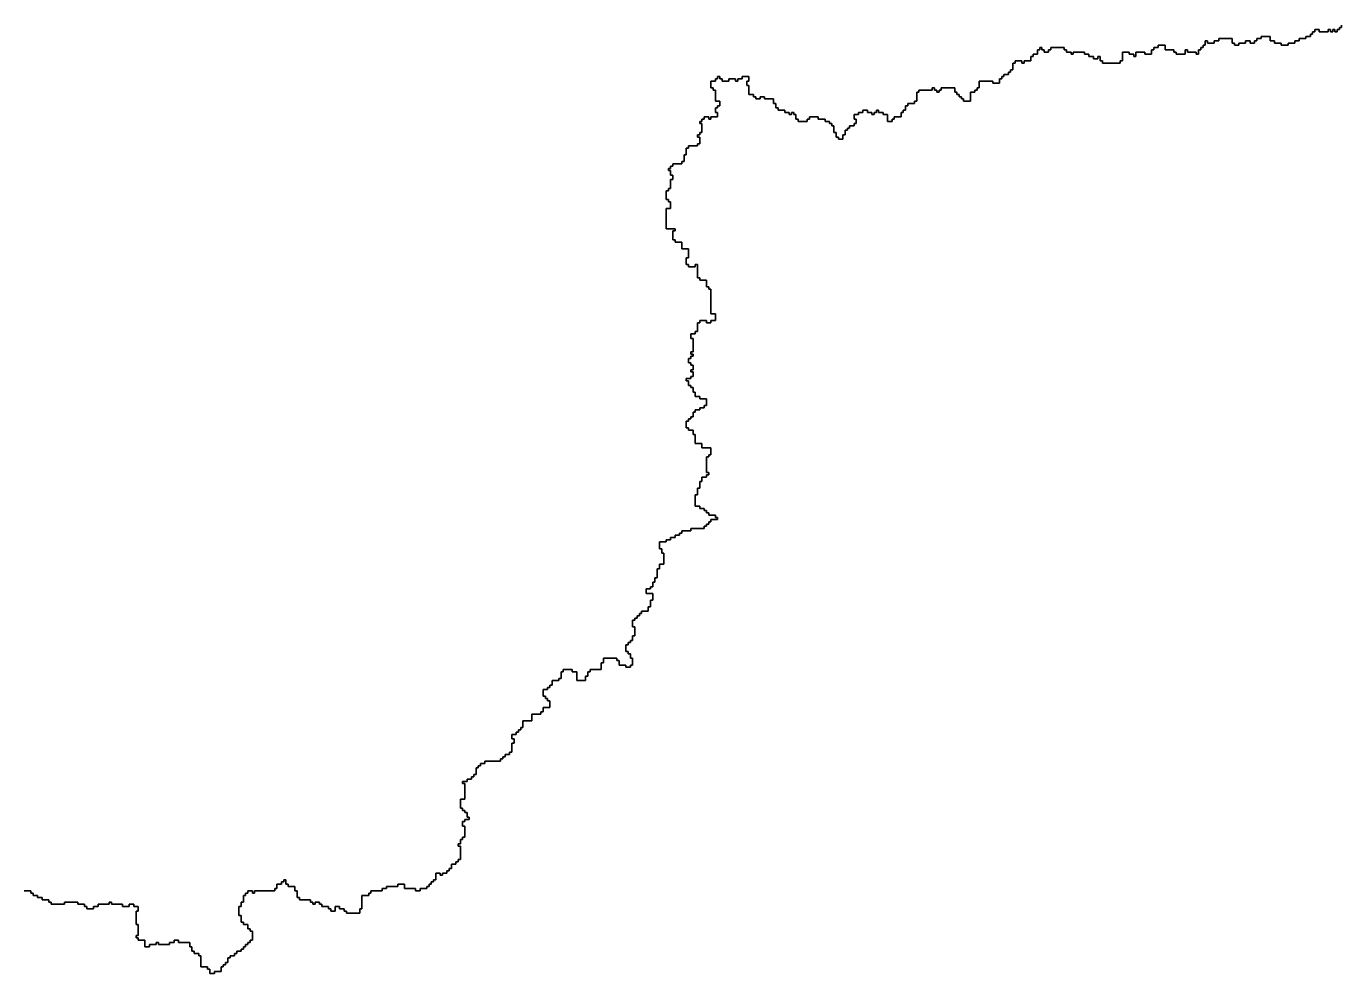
# Model space of a CAD drawing. Header units: inches. Extents: x -98695 to 376223, y 1122520 to 1501782.
# Drawn here: x 157826 to 175965, y 1272374 to 1285437 of the extents above; entities that cross this region are included whole.
import ezdxf

# ---------------------------------------------------------------- set-up
doc = ezdxf.new("R2010")
doc.units = ezdxf.units.IN
doc.header["$MEASUREMENT"] = 0
doc.layers.add('subs1', color=7, linetype='Continuous', true_color=0xc8dcf7)

msp = doc.modelspace()

# ---------------------------------------------------------------- linework, layer by layer
at = {"layer": 'subs1'}
msp.add_lwpolyline([(175965, 1285453), (175965, 1285422), (175935, 1285422), (175935, 1285391), (175904, 1285391), (175904, 1285360), (175873, 1285360), (175873, 1285391), (175842, 1285391), (175842, 1285360), (175811, 1285360), (175811, 1285391), (175780, 1285391), (175780, 1285360), (175657, 1285360), (175657, 1285391), (175595, 1285391), (175595, 1285360), (175564, 1285360), (175564, 1285329), (175534, 1285329), (175534, 1285298), (175472, 1285298), (175472, 1285268), (175379, 1285268), (175379, 1285237), (175318, 1285237), (175318, 1285206), (175225, 1285206), (175225, 1285175), (175133, 1285175), (175133, 1285206), (175040, 1285206), (175040, 1285237), (174978, 1285237), (174978, 1285298), (174855, 1285298), (174855, 1285268), (174793, 1285268), (174793, 1285237), (174762, 1285237), (174762, 1285206), (174701, 1285206), (174701, 1285237), (174639, 1285237), (174639, 1285206), (174546, 1285206), (174546, 1285175), (174485, 1285175), (174485, 1285206), (174454, 1285206), (174454, 1285268), (174269, 1285268), (174269, 1285237), (174207, 1285237), (174207, 1285206), (174115, 1285206), (174115, 1285237), (174084, 1285237), (174084, 1285175), (174053, 1285175), (174053, 1285144), (174022, 1285144), (174022, 1285113), (173991, 1285113), (173991, 1285052), (173960, 1285052), (173960, 1285082), (173837, 1285082), (173837, 1285113), (173806, 1285113), (173806, 1285052), (173683, 1285052), (173683, 1285082), (173652, 1285082), (173652, 1285113), (173529, 1285113), (173529, 1285175), (173436, 1285175), (173436, 1285144), (173374, 1285144), (173374, 1285113), (173343, 1285113), (173343, 1285052), (173251, 1285052), (173251, 1285082), (173128, 1285082), (173128, 1285021), (173097, 1285021), (173097, 1285052), (173035, 1285052), (173035, 1285082), (172942, 1285082), (172942, 1284959), (172912, 1284959), (172912, 1284928), (172665, 1284928), (172665, 1284959), (172634, 1284959), (172634, 1285021), (172603, 1285021), (172603, 1284990), (172541, 1284990), (172541, 1285021), (172480, 1285021), (172480, 1285052), (172418, 1285052), (172418, 1285082), (172264, 1285082), (172264, 1285052), (172233, 1285052), (172233, 1285082), (172171, 1285082), (172171, 1285113), (172140, 1285113), (172140, 1285144), (171955, 1285144), (171955, 1285113), (171924, 1285113), (171924, 1285082), (171863, 1285082), (171863, 1285113), (171832, 1285113), (171832, 1285144), (171801, 1285144), (171801, 1285113), (171770, 1285113), (171770, 1285052), (171709, 1285052), (171709, 1285021), (171678, 1285021), (171678, 1284959), (171585, 1284959), (171585, 1284928), (171554, 1284928), (171554, 1284959), (171462, 1284959), (171462, 1284928), (171431, 1284928), (171431, 1284836), (171400, 1284836), (171400, 1284805), (171369, 1284805), (171369, 1284774), (171308, 1284774), (171308, 1284743), (171277, 1284743), (171277, 1284712), (171246, 1284712), (171246, 1284651), (171153, 1284651), (171153, 1284681), (170968, 1284681), (170968, 1284589), (170937, 1284589), (170937, 1284558), (170907, 1284558), (170907, 1284527), (170845, 1284527), (170845, 1284404), (170752, 1284404), (170752, 1284435), (170721, 1284435), (170721, 1284466), (170691, 1284466), (170691, 1284496), (170660, 1284496), (170660, 1284527), (170629, 1284527), (170629, 1284589), (170444, 1284589), (170444, 1284558), (170413, 1284558), (170413, 1284527), (170382, 1284527), (170382, 1284558), (170351, 1284558), (170351, 1284589), (170320, 1284589), (170320, 1284558), (170135, 1284558), (170135, 1284527), (170105, 1284527), (170105, 1284404), (170074, 1284404), (170074, 1284373), (169981, 1284373), (169981, 1284342), (169950, 1284342), (169950, 1284280), (169919, 1284280), (169919, 1284250), (169889, 1284250), (169889, 1284188), (169796, 1284188), (169796, 1284157), (169765, 1284157), (169765, 1284126), (169704, 1284126), (169704, 1284219), (169642, 1284219), (169642, 1284250), (169580, 1284250), (169580, 1284280), (169549, 1284280), (169549, 1284250), (169518, 1284250), (169518, 1284219), (169488, 1284219), (169488, 1284250), (169426, 1284250), (169426, 1284280), (169364, 1284280), (169364, 1284250), (169302, 1284250), (169302, 1284219), (169241, 1284219), (169241, 1284157), (169272, 1284157), (169272, 1284095), (169241, 1284095), (169241, 1284065), (169179, 1284065), (169179, 1284034), (169148, 1284034), (169148, 1284003), (169117, 1284003), (169117, 1283941), (169087, 1283941), (169087, 1283879), (169025, 1283879), (169025, 1283910), (168994, 1283910), (168994, 1283972), (168963, 1283972), (168963, 1284065), (168932, 1284065), (168932, 1284095), (168901, 1284095), (168901, 1284126), (168840, 1284126), (168840, 1284157), (168747, 1284157), (168747, 1284188), (168624, 1284188), (168624, 1284157), (168593, 1284157), (168593, 1284126), (168470, 1284126), (168470, 1284157), (168439, 1284157), (168439, 1284219), (168408, 1284219), (168408, 1284250), (168377, 1284250), (168377, 1284219), (168346, 1284219), (168346, 1284250), (168285, 1284250), (168285, 1284280), (168192, 1284280), (168192, 1284311), (168161, 1284311), (168161, 1284373), (168130, 1284373), (168130, 1284435), (168007, 1284435), (168007, 1284466), (167945, 1284466), (167945, 1284435), (167884, 1284435), (167884, 1284466), (167853, 1284466), (167853, 1284496), (167791, 1284496), (167791, 1284620), (167760, 1284620), (167760, 1284681), (167791, 1284681), (167791, 1284743), (167698, 1284743), (167698, 1284712), (167637, 1284712), (167637, 1284681), (167606, 1284681), (167606, 1284712), (167513, 1284712), (167513, 1284681), (167421, 1284681), (167421, 1284712), (167390, 1284712), (167390, 1284743), (167359, 1284743), (167359, 1284712), (167328, 1284712), (167328, 1284681), (167267, 1284681), (167267, 1284589), (167297, 1284589), (167297, 1284558), (167328, 1284558), (167328, 1284404), (167390, 1284404), (167390, 1284342), (167359, 1284342), (167359, 1284311), (167328, 1284311), (167328, 1284250), (167359, 1284250), (167359, 1284188), (167267, 1284188), (167267, 1284157), (167236, 1284157), (167236, 1284188), (167174, 1284188), (167174, 1284157), (167143, 1284157), (167143, 1284126), (167112, 1284126), (167112, 1284095), (167143, 1284095), (167143, 1283972), (167112, 1283972), (167112, 1283941), (167082, 1283941), (167082, 1283910), (167112, 1283910), (167112, 1283818), (167082, 1283818), (167082, 1283787), (166958, 1283787), (166958, 1283756), (166927, 1283756), (166927, 1283664), (166896, 1283664), (166896, 1283571), (166866, 1283571), (166866, 1283540), (166742, 1283540), (166742, 1283509), (166711, 1283509), (166711, 1283478), (166681, 1283478), (166681, 1283448), (166711, 1283448), (166711, 1283386), (166742, 1283386), (166742, 1283324), (166711, 1283324), (166711, 1283201), (166681, 1283201), (166681, 1283170), (166650, 1283170), (166650, 1283047), (166681, 1283047), (166681, 1283016), (166711, 1283016), (166711, 1282923), (166650, 1282923), (166650, 1282646), (166773, 1282646), (166773, 1282615), (166742, 1282615), (166742, 1282491), (166773, 1282491), (166773, 1282461), (166866, 1282461), (166866, 1282368), (166958, 1282368), (166958, 1282245), (166927, 1282245), (166927, 1282152), (166958, 1282152), (166958, 1282121), (167051, 1282121), (167051, 1282152), (167082, 1282152), (167082, 1281967), (167112, 1281967), (167112, 1281936), (167205, 1281936), (167205, 1281844), (167236, 1281844), (167236, 1281813), (167267, 1281813), (167267, 1281473), (167328, 1281473), (167328, 1281381), (167267, 1281381), (167267, 1281350), (167205, 1281350), (167205, 1281381), (167112, 1281381), (167112, 1281350), (167082, 1281350), (167082, 1281227), (167051, 1281227), (167051, 1281196), (166989, 1281196), (166989, 1281134), (167020, 1281134), (167020, 1280949), (166989, 1280949), (166989, 1280918), (167020, 1280918), (167020, 1280887), (166989, 1280887), (166989, 1280856), (166958, 1280856), (166958, 1280795), (166989, 1280795), (166989, 1280764), (167020, 1280764), (167020, 1280702), (166989, 1280702), (166989, 1280671), (167020, 1280671), (167020, 1280610), (166989, 1280610), (166989, 1280579), (166927, 1280579), (166927, 1280548), (166958, 1280548), (166958, 1280486), (166989, 1280486), (166989, 1280455), (167020, 1280455), (167020, 1280394), (167051, 1280394), (167051, 1280332), (167112, 1280332), (167112, 1280301), (167205, 1280301), (167205, 1280209), (167174, 1280209), (167174, 1280178), (167112, 1280178), (167112, 1280147), (167051, 1280147), (167051, 1280116), (167020, 1280116), (167020, 1280054), (166989, 1280054), (166989, 1280024), (166958, 1280024), (166958, 1279993), (166927, 1279993), (166927, 1279900), (166958, 1279900), (166958, 1279869), (167020, 1279869), (167020, 1279808), (167051, 1279808), (167051, 1279684), (167143, 1279684), (167143, 1279623), (167267, 1279623), (167267, 1279530), (167236, 1279530), (167236, 1279499), (167205, 1279499), (167205, 1279283), (167236, 1279283), (167236, 1279252), (167205, 1279252), (167205, 1279222), (167143, 1279222), (167143, 1279160), (167112, 1279160), (167112, 1279067), (167082, 1279067), (167082, 1278975), (167051, 1278975), (167051, 1278821), (167112, 1278821), (167112, 1278790), (167174, 1278790), (167174, 1278759), (167205, 1278759), (167205, 1278728), (167236, 1278728), (167236, 1278697), (167328, 1278697), (167328, 1278666), (167359, 1278666), (167359, 1278635), (167267, 1278635), (167267, 1278605), (167236, 1278605), (167236, 1278574), (167205, 1278574), (167205, 1278543), (167174, 1278543), (167174, 1278512), (166989, 1278512), (166989, 1278481), (166866, 1278481), (166866, 1278450), (166835, 1278450), (166835, 1278420), (166773, 1278420), (166773, 1278389), (166711, 1278389), (166711, 1278358), (166650, 1278358), (166650, 1278327), (166557, 1278327), (166557, 1278234), (166588, 1278234), (166588, 1278173), (166619, 1278173), (166619, 1278019), (166557, 1278019), (166557, 1277957), (166526, 1277957), (166526, 1277833), (166495, 1277833), (166495, 1277772), (166465, 1277772), (166465, 1277710), (166434, 1277710), (166434, 1277679), (166372, 1277679), (166372, 1277618), (166465, 1277618), (166465, 1277525), (166434, 1277525), (166434, 1277432), (166403, 1277432), (166403, 1277371), (166310, 1277371), (166310, 1277340), (166280, 1277340), (166280, 1277309), (166249, 1277309), (166249, 1277278), (166218, 1277278), (166218, 1277247), (166187, 1277247), (166187, 1277155), (166218, 1277155), (166218, 1277031), (166187, 1277031), (166187, 1276970), (166156, 1276970), (166156, 1276939), (166125, 1276939), (166125, 1276908), (166094, 1276908), (166094, 1276816), (166125, 1276816), (166125, 1276785), (166156, 1276785), (166156, 1276723), (166187, 1276723), (166187, 1276630), (166156, 1276630), (166156, 1276600), (166094, 1276600), (166094, 1276630), (166002, 1276630), (166002, 1276692), (165971, 1276692), (165971, 1276723), (165786, 1276723), (165786, 1276661), (165755, 1276661), (165755, 1276569), (165601, 1276569), (165601, 1276538), (165570, 1276538), (165570, 1276476), (165539, 1276476), (165539, 1276415), (165416, 1276415), (165416, 1276538), (165354, 1276538), (165354, 1276569), (165231, 1276569), (165231, 1276538), (165200, 1276538), (165200, 1276445), (165169, 1276445), (165169, 1276415), (165076, 1276415), (165076, 1276353), (165046, 1276353), (165046, 1276322), (165015, 1276322), (165015, 1276291), (164953, 1276291), (164953, 1276199), (164984, 1276199), (164984, 1276168), (165015, 1276168), (165015, 1276137), (165046, 1276137), (165046, 1276044), (164953, 1276044), (164953, 1275983), (164922, 1275983), (164922, 1275952), (164799, 1275952), (164799, 1275859), (164675, 1275859), (164675, 1275767), (164645, 1275767), (164645, 1275736), (164614, 1275736), (164614, 1275705), (164583, 1275705), (164583, 1275674), (164521, 1275674), (164521, 1275613), (164552, 1275613), (164552, 1275551), (164521, 1275551), (164521, 1275427), (164490, 1275427), (164490, 1275397), (164429, 1275397), (164429, 1275366), (164398, 1275366), (164398, 1275335), (164367, 1275335), (164367, 1275304), (164151, 1275304), (164151, 1275273), (164089, 1275273), (164089, 1275242), (164059, 1275242), (164059, 1275212), (164028, 1275212), (164028, 1275119), (163997, 1275119), (163997, 1275088), (163966, 1275088), (163966, 1275057), (163904, 1275057), (163904, 1275026), (163843, 1275026), (163843, 1274996), (163873, 1274996), (163873, 1274780), (163812, 1274780), (163812, 1274656), (163843, 1274656), (163843, 1274625), (163873, 1274625), (163873, 1274595), (163904, 1274595), (163904, 1274533), (163935, 1274533), (163935, 1274502), (163873, 1274502), (163873, 1274471), (163843, 1274471), (163843, 1274409), (163873, 1274409), (163873, 1274255), (163843, 1274255), (163843, 1274224), (163812, 1274224), (163812, 1274163), (163781, 1274163), (163781, 1274132), (163812, 1274132), (163812, 1273947), (163781, 1273947), (163781, 1273916), (163750, 1273916), (163750, 1273885), (163688, 1273885), (163688, 1273823), (163658, 1273823), (163658, 1273793), (163627, 1273793), (163627, 1273762), (163565, 1273762), (163565, 1273731), (163534, 1273731), (163534, 1273762), (163472, 1273762), (163472, 1273669), (163442, 1273669), (163442, 1273638), (163411, 1273638), (163411, 1273607), (163380, 1273607), (163380, 1273577), (163349, 1273577), (163349, 1273546), (163257, 1273546), (163257, 1273515), (163195, 1273515), (163195, 1273546), (163041, 1273546), (163041, 1273607), (162948, 1273607), (162948, 1273577), (162794, 1273577), (162794, 1273546), (162732, 1273546), (162732, 1273515), (162578, 1273515), (162578, 1273484), (162547, 1273484), (162547, 1273453), (162454, 1273453), (162454, 1273268), (162424, 1273268), (162424, 1273206), (162239, 1273206), (162239, 1273237), (162208, 1273237), (162208, 1273268), (162146, 1273268), (162146, 1273299), (162084, 1273299), (162084, 1273237), (162023, 1273237), (162023, 1273268), (161992, 1273268), (161992, 1273299), (161899, 1273299), (161899, 1273330), (161868, 1273330), (161868, 1273361), (161807, 1273361), (161807, 1273330), (161776, 1273330), (161776, 1273361), (161745, 1273361), (161745, 1273392), (161591, 1273392), (161591, 1273422), (161560, 1273422), (161560, 1273515), (161529, 1273515), (161529, 1273577), (161437, 1273577), (161437, 1273607), (161406, 1273607), (161406, 1273669), (161375, 1273669), (161375, 1273638), (161344, 1273638), (161344, 1273607), (161282, 1273607), (161282, 1273546), (161251, 1273546), (161251, 1273515), (160974, 1273515), (160974, 1273484), (160943, 1273484), (160943, 1273515), (160881, 1273515), (160881, 1273484), (160850, 1273484), (160850, 1273453), (160820, 1273453), (160820, 1273361), (160789, 1273361), (160789, 1273299), (160758, 1273299), (160758, 1273176), (160789, 1273176), (160789, 1273083), (160820, 1273083), (160820, 1273052), (160881, 1273052), (160881, 1272991), (160912, 1272991), (160912, 1272960), (160943, 1272960), (160943, 1272836), (160912, 1272836), (160912, 1272805), (160881, 1272805), (160881, 1272775), (160850, 1272775), (160850, 1272744), (160820, 1272744), (160820, 1272713), (160789, 1272713), (160789, 1272682), (160727, 1272682), (160727, 1272651), (160696, 1272651), (160696, 1272620), (160635, 1272620), (160635, 1272590), (160604, 1272590), (160604, 1272528), (160573, 1272528), (160573, 1272497), (160542, 1272497), (160542, 1272466), (160511, 1272466), (160511, 1272404), (160419, 1272404), (160419, 1272374), (160357, 1272374), (160357, 1272435), (160326, 1272435), (160326, 1272466), (160234, 1272466), (160234, 1272620), (160203, 1272620), (160203, 1272651), (160141, 1272651), (160141, 1272682), (160110, 1272682), (160110, 1272744), (160079, 1272744), (160079, 1272805), (159925, 1272805), (159925, 1272836), (159863, 1272836), (159863, 1272805), (159802, 1272805), (159802, 1272775), (159647, 1272775), (159647, 1272805), (159617, 1272805), (159617, 1272775), (159524, 1272775), (159524, 1272744), (159462, 1272744), (159462, 1272836), (159370, 1272836), (159370, 1272867), (159339, 1272867), (159339, 1272898), (159370, 1272898), (159370, 1273052), (159339, 1273052), (159339, 1273237), (159370, 1273237), (159370, 1273299), (159308, 1273299), (159308, 1273330), (159246, 1273330), (159246, 1273299), (159154, 1273299), (159154, 1273330), (159000, 1273330), (159000, 1273361), (158969, 1273361), (158969, 1273330), (158815, 1273330), (158815, 1273299), (158753, 1273299), (158753, 1273268), (158660, 1273268), (158660, 1273299), (158629, 1273299), (158629, 1273330), (158537, 1273330), (158537, 1273361), (158352, 1273361), (158352, 1273330), (158167, 1273330), (158167, 1273361), (158136, 1273361), (158136, 1273392), (158043, 1273392), (158043, 1273422), (157982, 1273422), (157982, 1273453), (157920, 1273453), (157920, 1273484), (157889, 1273484), (157889, 1273515), (157797, 1273515)], dxfattribs=at)
msp.add_polyline3d([(157797, 1273515, 0), (157889, 1273515, 0), (157889, 1273484, 0), (157920, 1273484, 0), (157920, 1273453, 0), (157982, 1273453, 0), (157982, 1273422, 0), (158043, 1273422, 0), (158043, 1273392, 0), (158136, 1273392, 0), (158136, 1273361, 0), (158167, 1273361, 0), (158167, 1273330, 0), (158352, 1273330, 0), (158352, 1273361, 0), (158537, 1273361, 0), (158537, 1273330, 0), (158629, 1273330, 0), (158629, 1273299, 0), (158660, 1273299, 0), (158660, 1273268, 0), (158753, 1273268, 0), (158753, 1273299, 0), (158815, 1273299, 0), (158815, 1273330, 0), (158969, 1273330, 0), (158969, 1273361, 0), (159000, 1273361, 0), (159000, 1273330, 0), (159154, 1273330, 0), (159154, 1273299, 0), (159246, 1273299, 0), (159246, 1273330, 0), (159308, 1273330, 0), (159308, 1273299, 0), (159370, 1273299, 0), (159370, 1273237, 0), (159339, 1273237, 0), (159339, 1273052, 0), (159370, 1273052, 0), (159370, 1272898, 0), (159339, 1272898, 0), (159339, 1272867, 0), (159370, 1272867, 0), (159370, 1272836, 0), (159462, 1272836, 0), (159462, 1272744, 0), (159524, 1272744, 0), (159524, 1272775, 0), (159617, 1272775, 0), (159617, 1272805, 0), (159647, 1272805, 0), (159647, 1272775, 0), (159802, 1272775, 0), (159802, 1272805, 0), (159863, 1272805, 0), (159863, 1272836, 0), (159925, 1272836, 0), (159925, 1272805, 0), (160079, 1272805, 0), (160079, 1272744, 0), (160110, 1272744, 0), (160110, 1272682, 0), (160141, 1272682, 0), (160141, 1272651, 0), (160203, 1272651, 0), (160203, 1272620, 0), (160234, 1272620, 0), (160234, 1272466, 0), (160326, 1272466, 0), (160326, 1272435, 0), (160357, 1272435, 0), (160357, 1272374, 0), (160419, 1272374, 0), (160419, 1272404, 0), (160511, 1272404, 0), (160511, 1272466, 0), (160542, 1272466, 0), (160542, 1272497, 0), (160573, 1272497, 0), (160573, 1272528, 0), (160604, 1272528, 0), (160604, 1272590, 0), (160635, 1272590, 0), (160635, 1272620, 0), (160696, 1272620, 0), (160696, 1272651, 0), (160727, 1272651, 0), (160727, 1272682, 0), (160789, 1272682, 0), (160789, 1272713, 0), (160820, 1272713, 0), (160820, 1272744, 0), (160850, 1272744, 0), (160850, 1272775, 0), (160881, 1272775, 0), (160881, 1272805, 0), (160912, 1272805, 0), (160912, 1272836, 0), (160943, 1272836, 0), (160943, 1272960, 0), (160912, 1272960, 0), (160912, 1272991, 0), (160881, 1272991, 0), (160881, 1273052, 0), (160820, 1273052, 0), (160820, 1273083, 0), (160789, 1273083, 0), (160789, 1273176, 0), (160758, 1273176, 0), (160758, 1273299, 0), (160789, 1273299, 0), (160789, 1273361, 0), (160820, 1273361, 0), (160820, 1273453, 0), (160850, 1273453, 0), (160850, 1273484, 0), (160881, 1273484, 0), (160881, 1273515, 0), (160943, 1273515, 0), (160943, 1273484, 0), (160974, 1273484, 0), (160974, 1273515, 0), (161251, 1273515, 0), (161251, 1273546, 0), (161282, 1273546, 0), (161282, 1273607, 0), (161344, 1273607, 0), (161344, 1273638, 0), (161375, 1273638, 0), (161375, 1273669, 0), (161406, 1273669, 0), (161406, 1273607, 0), (161437, 1273607, 0), (161437, 1273577, 0), (161529, 1273577, 0), (161529, 1273515, 0), (161560, 1273515, 0), (161560, 1273422, 0), (161591, 1273422, 0), (161591, 1273392, 0), (161745, 1273392, 0), (161745, 1273361, 0), (161776, 1273361, 0), (161776, 1273330, 0), (161807, 1273330, 0), (161807, 1273361, 0), (161868, 1273361, 0), (161868, 1273330, 0), (161899, 1273330, 0), (161899, 1273299, 0), (161992, 1273299, 0), (161992, 1273268, 0), (162023, 1273268, 0), (162023, 1273237, 0), (162084, 1273237, 0), (162084, 1273299, 0), (162146, 1273299, 0), (162146, 1273268, 0), (162208, 1273268, 0), (162208, 1273237, 0), (162239, 1273237, 0), (162239, 1273206, 0), (162424, 1273206, 0), (162424, 1273268, 0), (162454, 1273268, 0), (162454, 1273453, 0), (162547, 1273453, 0), (162547, 1273484, 0), (162578, 1273484, 0), (162578, 1273515, 0), (162732, 1273515, 0), (162732, 1273546, 0), (162794, 1273546, 0), (162794, 1273577, 0), (162948, 1273577, 0), (162948, 1273607, 0), (163041, 1273607, 0), (163041, 1273546, 0), (163195, 1273546, 0), (163195, 1273515, 0), (163257, 1273515, 0), (163257, 1273546, 0), (163349, 1273546, 0), (163349, 1273577, 0), (163380, 1273577, 0), (163380, 1273607, 0), (163411, 1273607, 0), (163411, 1273638, 0), (163442, 1273638, 0), (163442, 1273669, 0), (163472, 1273669, 0), (163472, 1273762, 0), (163534, 1273762, 0), (163534, 1273731, 0), (163565, 1273731, 0), (163565, 1273762, 0), (163627, 1273762, 0), (163627, 1273793, 0), (163658, 1273793, 0), (163658, 1273823, 0), (163688, 1273823, 0), (163688, 1273885, 0), (163750, 1273885, 0), (163750, 1273916, 0), (163781, 1273916, 0), (163781, 1273947, 0), (163812, 1273947, 0), (163812, 1274132, 0), (163781, 1274132, 0), (163781, 1274163, 0), (163812, 1274163, 0), (163812, 1274224, 0), (163843, 1274224, 0), (163843, 1274255, 0), (163873, 1274255, 0), (163873, 1274409, 0), (163843, 1274409, 0), (163843, 1274471, 0), (163873, 1274471, 0), (163873, 1274502, 0), (163935, 1274502, 0), (163935, 1274533, 0), (163904, 1274533, 0), (163904, 1274595, 0), (163873, 1274595, 0), (163873, 1274625, 0), (163843, 1274625, 0), (163843, 1274656, 0), (163812, 1274656, 0), (163812, 1274780, 0), (163873, 1274780, 0), (163873, 1274996, 0), (163843, 1274996, 0), (163843, 1275026, 0), (163904, 1275026, 0), (163904, 1275057, 0), (163966, 1275057, 0), (163966, 1275088, 0), (163997, 1275088, 0), (163997, 1275119, 0), (164028, 1275119, 0), (164028, 1275212, 0), (164059, 1275212, 0), (164059, 1275242, 0), (164089, 1275242, 0), (164089, 1275273, 0), (164151, 1275273, 0), (164151, 1275304, 0), (164367, 1275304, 0), (164367, 1275335, 0), (164398, 1275335, 0), (164398, 1275366, 0), (164429, 1275366, 0), (164429, 1275397, 0), (164490, 1275397, 0), (164490, 1275427, 0), (164521, 1275427, 0), (164521, 1275551, 0), (164552, 1275551, 0), (164552, 1275613, 0), (164521, 1275613, 0), (164521, 1275674, 0), (164583, 1275674, 0), (164583, 1275705, 0), (164614, 1275705, 0), (164614, 1275736, 0), (164645, 1275736, 0), (164645, 1275767, 0), (164675, 1275767, 0), (164675, 1275859, 0), (164799, 1275859, 0), (164799, 1275952, 0), (164922, 1275952, 0), (164922, 1275983, 0), (164953, 1275983, 0), (164953, 1276044, 0), (165046, 1276044, 0), (165046, 1276137, 0), (165015, 1276137, 0), (165015, 1276168, 0), (164984, 1276168, 0), (164984, 1276199, 0), (164953, 1276199, 0), (164953, 1276291, 0), (165015, 1276291, 0), (165015, 1276322, 0), (165046, 1276322, 0), (165046, 1276353, 0), (165076, 1276353, 0), (165076, 1276415, 0), (165169, 1276415, 0), (165169, 1276445, 0), (165200, 1276445, 0), (165200, 1276538, 0), (165231, 1276538, 0), (165231, 1276569, 0), (165354, 1276569, 0), (165354, 1276538, 0), (165416, 1276538, 0), (165416, 1276415, 0), (165539, 1276415, 0), (165539, 1276476, 0), (165570, 1276476, 0), (165570, 1276538, 0), (165601, 1276538, 0), (165601, 1276569, 0), (165755, 1276569, 0), (165755, 1276661, 0), (165786, 1276661, 0), (165786, 1276723, 0), (165971, 1276723, 0), (165971, 1276692, 0), (166002, 1276692, 0), (166002, 1276630, 0), (166094, 1276630, 0), (166094, 1276600, 0), (166156, 1276600, 0), (166156, 1276630, 0), (166187, 1276630, 0), (166187, 1276723, 0), (166156, 1276723, 0), (166156, 1276785, 0), (166125, 1276785, 0), (166125, 1276816, 0), (166094, 1276816, 0), (166094, 1276908, 0), (166125, 1276908, 0), (166125, 1276939, 0), (166156, 1276939, 0), (166156, 1276970, 0), (166187, 1276970, 0), (166187, 1277031, 0), (166218, 1277031, 0), (166218, 1277155, 0), (166187, 1277155, 0), (166187, 1277247, 0), (166218, 1277247, 0), (166218, 1277278, 0), (166249, 1277278, 0), (166249, 1277309, 0), (166280, 1277309, 0), (166280, 1277340, 0), (166310, 1277340, 0), (166310, 1277371, 0), (166403, 1277371, 0), (166403, 1277432, 0), (166434, 1277432, 0), (166434, 1277525, 0), (166465, 1277525, 0), (166465, 1277618, 0), (166372, 1277618, 0), (166372, 1277679, 0), (166434, 1277679, 0), (166434, 1277710, 0), (166465, 1277710, 0), (166465, 1277772, 0), (166495, 1277772, 0), (166495, 1277833, 0), (166526, 1277833, 0), (166526, 1277957, 0), (166557, 1277957, 0), (166557, 1278019, 0), (166619, 1278019, 0), (166619, 1278173, 0), (166588, 1278173, 0), (166588, 1278234, 0), (166557, 1278234, 0), (166557, 1278327, 0), (166650, 1278327, 0), (166650, 1278358, 0), (166711, 1278358, 0), (166711, 1278389, 0), (166773, 1278389, 0), (166773, 1278420, 0), (166835, 1278420, 0), (166835, 1278450, 0), (166866, 1278450, 0), (166866, 1278481, 0), (166989, 1278481, 0), (166989, 1278512, 0), (167174, 1278512, 0), (167174, 1278543, 0), (167205, 1278543, 0), (167205, 1278574, 0), (167236, 1278574, 0), (167236, 1278605, 0), (167267, 1278605, 0), (167267, 1278635, 0), (167359, 1278635, 0), (167359, 1278666, 0), (167328, 1278666, 0), (167328, 1278697, 0), (167236, 1278697, 0), (167236, 1278728, 0), (167205, 1278728, 0), (167205, 1278759, 0), (167174, 1278759, 0), (167174, 1278790, 0), (167112, 1278790, 0), (167112, 1278821, 0), (167051, 1278821, 0), (167051, 1278975, 0), (167082, 1278975, 0), (167082, 1279067, 0), (167112, 1279067, 0), (167112, 1279160, 0), (167143, 1279160, 0), (167143, 1279222, 0), (167205, 1279222, 0), (167205, 1279252, 0), (167236, 1279252, 0), (167236, 1279283, 0), (167205, 1279283, 0), (167205, 1279499, 0), (167236, 1279499, 0), (167236, 1279530, 0), (167267, 1279530, 0), (167267, 1279623, 0), (167143, 1279623, 0), (167143, 1279684, 0), (167051, 1279684, 0), (167051, 1279808, 0), (167020, 1279808, 0), (167020, 1279869, 0), (166958, 1279869, 0), (166958, 1279900, 0), (166927, 1279900, 0), (166927, 1279993, 0), (166958, 1279993, 0), (166958, 1280024, 0), (166989, 1280024, 0), (166989, 1280054, 0), (167020, 1280054, 0), (167020, 1280116, 0), (167051, 1280116, 0), (167051, 1280147, 0), (167112, 1280147, 0), (167112, 1280178, 0), (167174, 1280178, 0), (167174, 1280209, 0), (167205, 1280209, 0), (167205, 1280301, 0), (167112, 1280301, 0), (167112, 1280332, 0), (167051, 1280332, 0), (167051, 1280394, 0), (167020, 1280394, 0), (167020, 1280455, 0), (166989, 1280455, 0), (166989, 1280486, 0), (166958, 1280486, 0), (166958, 1280548, 0), (166927, 1280548, 0), (166927, 1280579, 0), (166989, 1280579, 0), (166989, 1280610, 0), (167020, 1280610, 0), (167020, 1280671, 0), (166989, 1280671, 0), (166989, 1280702, 0), (167020, 1280702, 0), (167020, 1280764, 0), (166989, 1280764, 0), (166989, 1280795, 0), (166958, 1280795, 0), (166958, 1280856, 0), (166989, 1280856, 0), (166989, 1280887, 0), (167020, 1280887, 0), (167020, 1280918, 0), (166989, 1280918, 0), (166989, 1280949, 0), (167020, 1280949, 0), (167020, 1281134, 0), (166989, 1281134, 0), (166989, 1281196, 0), (167051, 1281196, 0), (167051, 1281227, 0), (167082, 1281227, 0), (167082, 1281350, 0), (167112, 1281350, 0), (167112, 1281381, 0), (167205, 1281381, 0), (167205, 1281350, 0), (167267, 1281350, 0), (167267, 1281381, 0), (167328, 1281381, 0), (167328, 1281473, 0), (167267, 1281473, 0), (167267, 1281813, 0), (167236, 1281813, 0), (167236, 1281844, 0), (167205, 1281844, 0), (167205, 1281936, 0), (167112, 1281936, 0), (167112, 1281967, 0), (167082, 1281967, 0), (167082, 1282152, 0), (167051, 1282152, 0), (167051, 1282121, 0), (166958, 1282121, 0), (166958, 1282152, 0), (166927, 1282152, 0), (166927, 1282245, 0), (166958, 1282245, 0), (166958, 1282368, 0), (166866, 1282368, 0), (166866, 1282461, 0), (166773, 1282461, 0), (166773, 1282491, 0), (166742, 1282491, 0), (166742, 1282615, 0), (166773, 1282615, 0), (166773, 1282646, 0), (166650, 1282646, 0), (166650, 1282923, 0), (166711, 1282923, 0), (166711, 1283016, 0), (166681, 1283016, 0), (166681, 1283047, 0), (166650, 1283047, 0), (166650, 1283170, 0), (166681, 1283170, 0), (166681, 1283201, 0), (166711, 1283201, 0), (166711, 1283324, 0), (166742, 1283324, 0), (166742, 1283386, 0), (166711, 1283386, 0), (166711, 1283448, 0), (166681, 1283448, 0), (166681, 1283478, 0), (166711, 1283478, 0), (166711, 1283509, 0), (166742, 1283509, 0), (166742, 1283540, 0), (166866, 1283540, 0), (166866, 1283571, 0), (166896, 1283571, 0), (166896, 1283664, 0), (166927, 1283664, 0), (166927, 1283756, 0), (166958, 1283756, 0), (166958, 1283787, 0), (167082, 1283787, 0), (167082, 1283818, 0), (167112, 1283818, 0), (167112, 1283910, 0), (167082, 1283910, 0), (167082, 1283941, 0), (167112, 1283941, 0), (167112, 1283972, 0), (167143, 1283972, 0), (167143, 1284095, 0), (167112, 1284095, 0), (167112, 1284126, 0), (167143, 1284126, 0), (167143, 1284157, 0), (167174, 1284157, 0), (167174, 1284188, 0), (167236, 1284188, 0), (167236, 1284157, 0), (167267, 1284157, 0), (167267, 1284188, 0), (167359, 1284188, 0), (167359, 1284250, 0), (167328, 1284250, 0), (167328, 1284311, 0), (167359, 1284311, 0), (167359, 1284342, 0), (167390, 1284342, 0), (167390, 1284404, 0), (167328, 1284404, 0), (167328, 1284558, 0), (167297, 1284558, 0), (167297, 1284589, 0), (167267, 1284589, 0), (167267, 1284681, 0), (167328, 1284681, 0), (167328, 1284712, 0), (167359, 1284712, 0), (167359, 1284743, 0), (167390, 1284743, 0), (167390, 1284712, 0), (167421, 1284712, 0), (167421, 1284681, 0), (167513, 1284681, 0), (167513, 1284712, 0), (167606, 1284712, 0), (167606, 1284681, 0), (167637, 1284681, 0), (167637, 1284712, 0), (167698, 1284712, 0), (167698, 1284743, 0), (167791, 1284743, 0), (167791, 1284681, 0), (167760, 1284681, 0), (167760, 1284620, 0), (167791, 1284620, 0), (167791, 1284496, 0), (167853, 1284496, 0), (167853, 1284466, 0), (167884, 1284466, 0), (167884, 1284435, 0), (167945, 1284435, 0), (167945, 1284466, 0), (168007, 1284466, 0), (168007, 1284435, 0), (168130, 1284435, 0), (168130, 1284373, 0), (168161, 1284373, 0), (168161, 1284311, 0), (168192, 1284311, 0), (168192, 1284280, 0), (168285, 1284280, 0), (168285, 1284250, 0), (168346, 1284250, 0), (168346, 1284219, 0), (168377, 1284219, 0), (168377, 1284250, 0), (168408, 1284250, 0), (168408, 1284219, 0), (168439, 1284219, 0), (168439, 1284157, 0), (168470, 1284157, 0), (168470, 1284126, 0), (168593, 1284126, 0), (168593, 1284157, 0), (168624, 1284157, 0), (168624, 1284188, 0), (168747, 1284188, 0), (168747, 1284157, 0), (168840, 1284157, 0), (168840, 1284126, 0), (168901, 1284126, 0), (168901, 1284095, 0), (168932, 1284095, 0), (168932, 1284065, 0), (168963, 1284065, 0), (168963, 1283972, 0), (168994, 1283972, 0), (168994, 1283910, 0), (169025, 1283910, 0), (169025, 1283879, 0), (169087, 1283879, 0), (169087, 1283941, 0), (169117, 1283941, 0), (169117, 1284003, 0), (169148, 1284003, 0), (169148, 1284034, 0), (169179, 1284034, 0), (169179, 1284065, 0), (169241, 1284065, 0), (169241, 1284095, 0), (169272, 1284095, 0), (169272, 1284157, 0), (169241, 1284157, 0), (169241, 1284219, 0), (169302, 1284219, 0), (169302, 1284250, 0), (169364, 1284250, 0), (169364, 1284280, 0), (169426, 1284280, 0), (169426, 1284250, 0), (169488, 1284250, 0), (169488, 1284219, 0), (169518, 1284219, 0), (169518, 1284250, 0), (169549, 1284250, 0), (169549, 1284280, 0), (169580, 1284280, 0), (169580, 1284250, 0), (169642, 1284250, 0), (169642, 1284219, 0), (169704, 1284219, 0), (169704, 1284126, 0), (169765, 1284126, 0), (169765, 1284157, 0), (169796, 1284157, 0), (169796, 1284188, 0), (169889, 1284188, 0), (169889, 1284250, 0), (169919, 1284250, 0), (169919, 1284280, 0), (169950, 1284280, 0), (169950, 1284342, 0), (169981, 1284342, 0), (169981, 1284373, 0), (170074, 1284373, 0), (170074, 1284404, 0), (170105, 1284404, 0), (170105, 1284527, 0), (170135, 1284527, 0), (170135, 1284558, 0), (170320, 1284558, 0), (170320, 1284589, 0), (170351, 1284589, 0), (170351, 1284558, 0), (170382, 1284558, 0), (170382, 1284527, 0), (170413, 1284527, 0), (170413, 1284558, 0), (170444, 1284558, 0), (170444, 1284589, 0), (170629, 1284589, 0), (170629, 1284527, 0), (170660, 1284527, 0), (170660, 1284496, 0), (170691, 1284496, 0), (170691, 1284466, 0), (170721, 1284466, 0), (170721, 1284435, 0), (170752, 1284435, 0), (170752, 1284404, 0), (170845, 1284404, 0), (170845, 1284527, 0), (170907, 1284527, 0), (170907, 1284558, 0), (170937, 1284558, 0), (170937, 1284589, 0), (170968, 1284589, 0), (170968, 1284681, 0), (171153, 1284681, 0), (171153, 1284651, 0), (171246, 1284651, 0), (171246, 1284712, 0), (171277, 1284712, 0), (171277, 1284743, 0), (171308, 1284743, 0), (171308, 1284774, 0), (171369, 1284774, 0), (171369, 1284805, 0), (171400, 1284805, 0), (171400, 1284836, 0), (171431, 1284836, 0), (171431, 1284928, 0), (171462, 1284928, 0), (171462, 1284959, 0), (171554, 1284959, 0), (171554, 1284928, 0), (171585, 1284928, 0), (171585, 1284959, 0), (171678, 1284959, 0), (171678, 1285021, 0), (171709, 1285021, 0), (171709, 1285052, 0), (171770, 1285052, 0), (171770, 1285113, 0), (171801, 1285113, 0), (171801, 1285144, 0), (171832, 1285144, 0), (171832, 1285113, 0), (171863, 1285113, 0), (171863, 1285082, 0), (171924, 1285082, 0), (171924, 1285113, 0), (171955, 1285113, 0), (171955, 1285144, 0), (172140, 1285144, 0), (172140, 1285113, 0), (172171, 1285113, 0), (172171, 1285082, 0), (172233, 1285082, 0), (172233, 1285052, 0), (172264, 1285052, 0), (172264, 1285082, 0), (172418, 1285082, 0), (172418, 1285052, 0), (172480, 1285052, 0), (172480, 1285021, 0), (172541, 1285021, 0), (172541, 1284990, 0), (172603, 1284990, 0), (172603, 1285021, 0), (172634, 1285021, 0), (172634, 1284959, 0), (172665, 1284959, 0), (172665, 1284928, 0), (172912, 1284928, 0), (172912, 1284959, 0), (172942, 1284959, 0), (172942, 1285082, 0), (173035, 1285082, 0), (173035, 1285052, 0), (173097, 1285052, 0), (173097, 1285021, 0), (173128, 1285021, 0), (173128, 1285082, 0), (173251, 1285082, 0), (173251, 1285052, 0), (173343, 1285052, 0), (173343, 1285113, 0), (173374, 1285113, 0), (173374, 1285144, 0), (173436, 1285144, 0), (173436, 1285175, 0), (173529, 1285175, 0), (173529, 1285113, 0), (173652, 1285113, 0), (173652, 1285082, 0), (173683, 1285082, 0), (173683, 1285052, 0), (173806, 1285052, 0), (173806, 1285113, 0), (173837, 1285113, 0), (173837, 1285082, 0), (173960, 1285082, 0), (173960, 1285052, 0), (173991, 1285052, 0), (173991, 1285113, 0), (174022, 1285113, 0), (174022, 1285144, 0), (174053, 1285144, 0), (174053, 1285175, 0), (174084, 1285175, 0), (174084, 1285237, 0), (174115, 1285237, 0), (174115, 1285206, 0), (174207, 1285206, 0), (174207, 1285237, 0), (174269, 1285237, 0), (174269, 1285268, 0), (174454, 1285268, 0), (174454, 1285206, 0), (174485, 1285206, 0), (174485, 1285175, 0), (174546, 1285175, 0), (174546, 1285206, 0), (174639, 1285206, 0), (174639, 1285237, 0), (174701, 1285237, 0), (174701, 1285206, 0), (174762, 1285206, 0), (174762, 1285237, 0), (174793, 1285237, 0), (174793, 1285268, 0), (174855, 1285268, 0), (174855, 1285298, 0), (174978, 1285298, 0), (174978, 1285237, 0), (175040, 1285237, 0), (175040, 1285206, 0), (175133, 1285206, 0), (175133, 1285175, 0), (175225, 1285175, 0), (175225, 1285206, 0), (175318, 1285206, 0), (175318, 1285237, 0), (175379, 1285237, 0), (175379, 1285268, 0), (175472, 1285268, 0), (175472, 1285298, 0), (175534, 1285298, 0), (175534, 1285329, 0), (175564, 1285329, 0), (175564, 1285360, 0), (175595, 1285360, 0), (175595, 1285391, 0), (175657, 1285391, 0), (175657, 1285360, 0), (175780, 1285360, 0), (175780, 1285391, 0), (175811, 1285391, 0), (175811, 1285360, 0), (175842, 1285360, 0), (175842, 1285391, 0), (175873, 1285391, 0), (175873, 1285360, 0), (175904, 1285360, 0), (175904, 1285391, 0), (175935, 1285391, 0), (175935, 1285422, 0), (175965, 1285422, 0), (175965, 1285453, 0)], dxfattribs=at)

doc.saveas('drawing.dxf')
